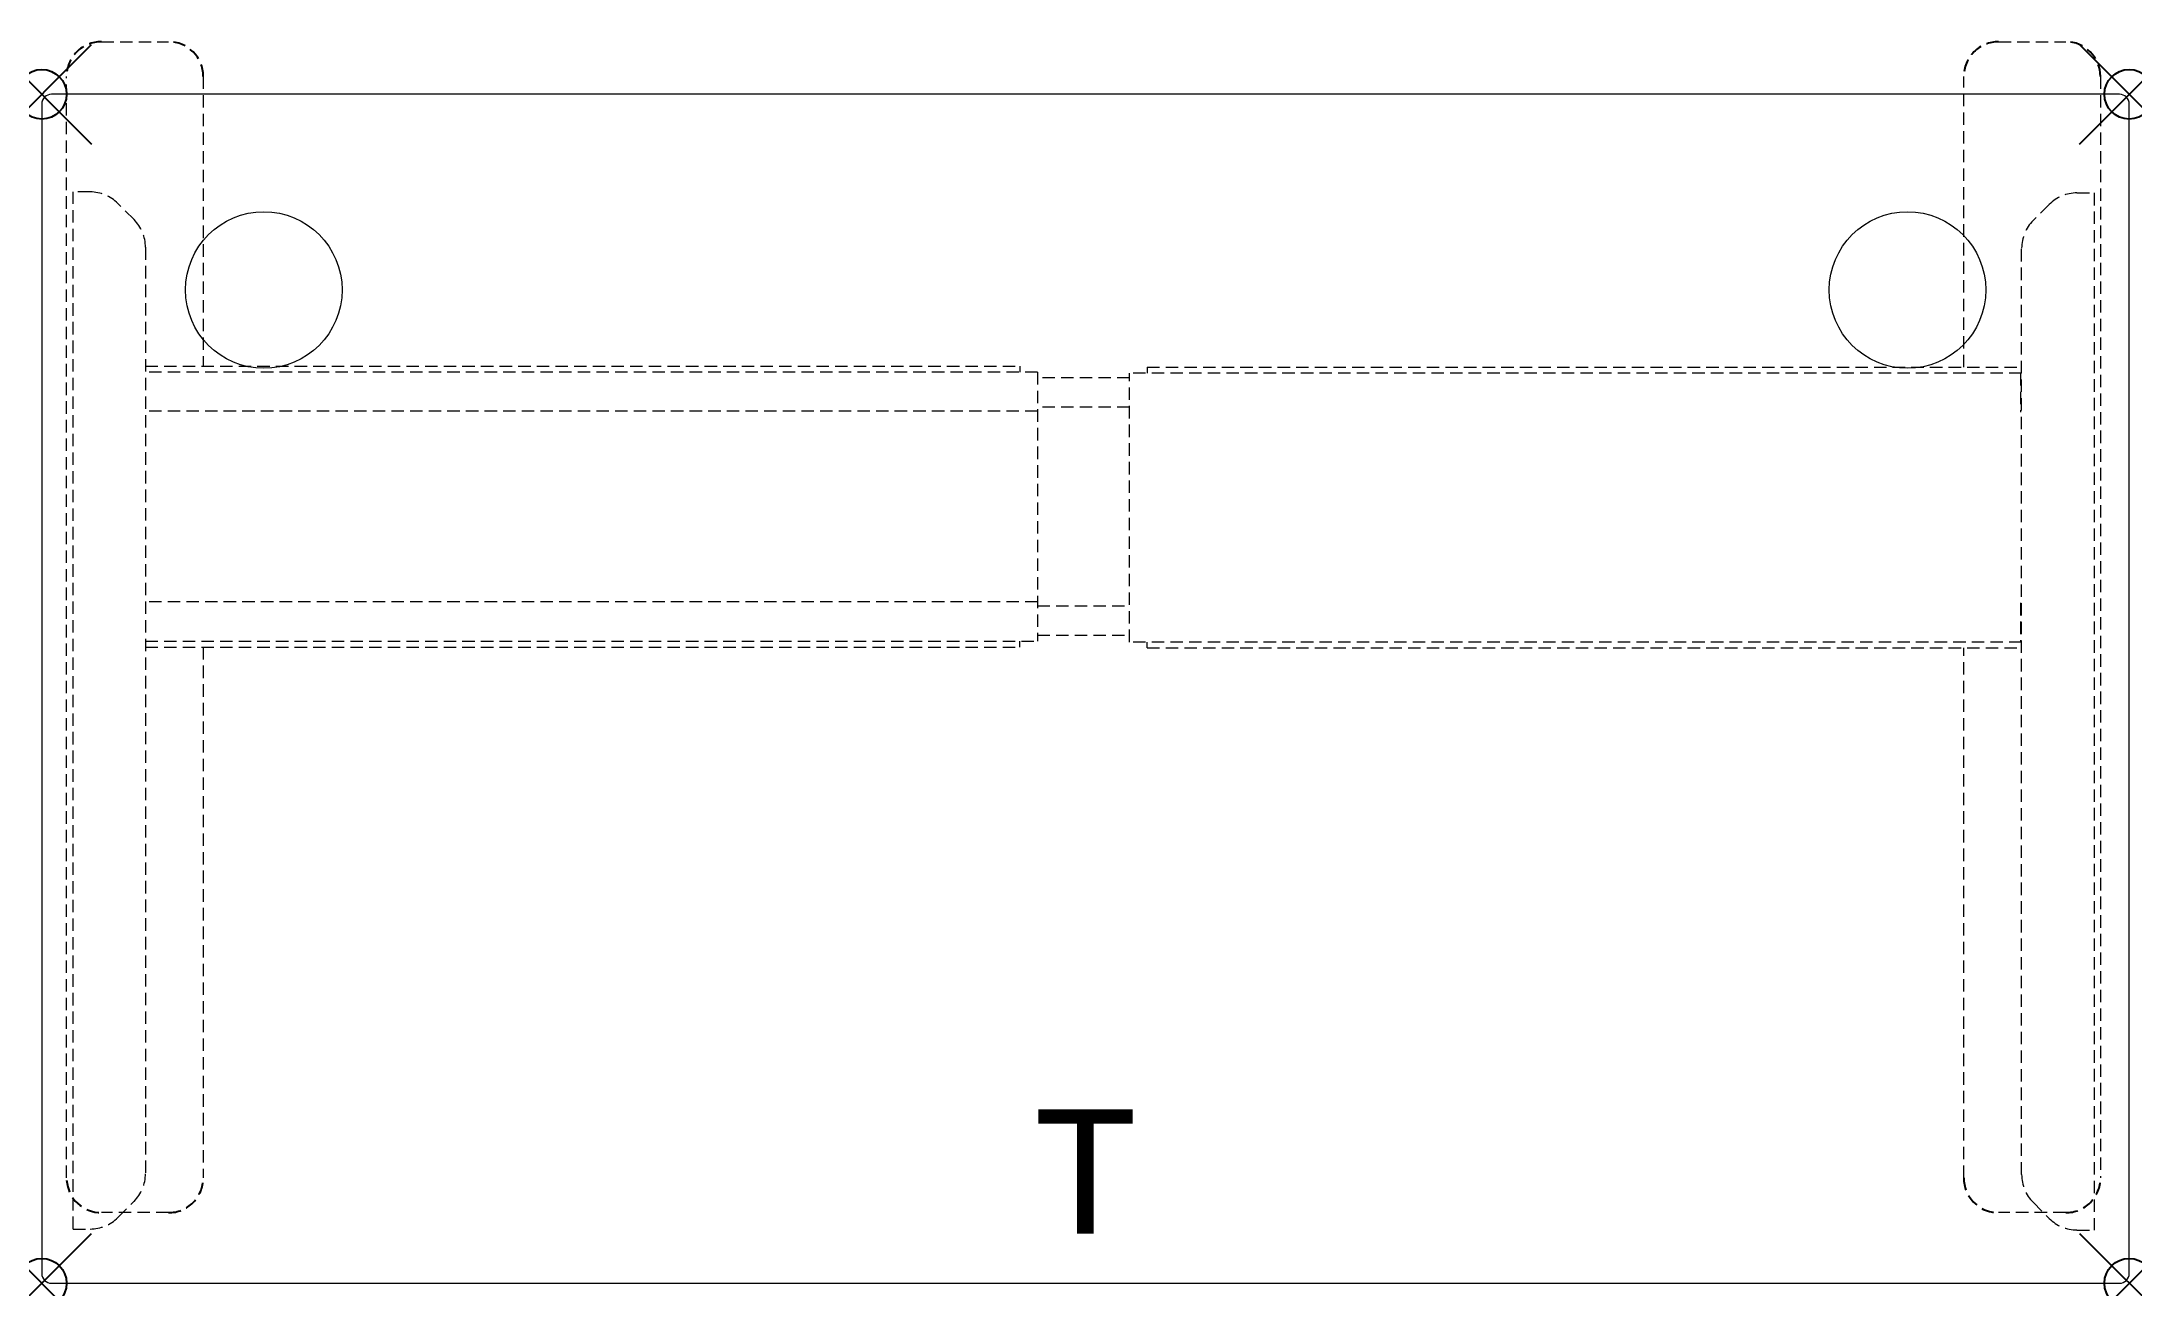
# Model space of a CAD drawing. Extents: x 0 to 42, y -23.9 to 1.1.
import ezdxf
from ezdxf.enums import TextEntityAlignment as Align

# ---------------------------------------------------------------- set-up
doc = ezdxf.new("R2010")
doc.units = 0
doc.header["$LTSCALE"] = 2
doc.header["$PDMODE"] = 35
doc.linetypes.add('HIDDEN2', pattern=[0.1875, 0.125, -0.0625])
doc.layers.add('AFUTL-P', color=2, linetype='Continuous')
doc.layers.add('AFUTL-P-TN', color=2, linetype='Continuous')
doc.styles.get("Standard").update_dxf_attribs({"font": 'monotxt.shx', "height": 2.5})

msp = doc.modelspace()

# ---------------------------------------------------------------- linework, layer by layer
at = {"layer": 'AFUTL-P', "linetype": 'HIDDEN2', "lineweight": 0}
for p, q in [((1.2, 1.058), (2.55, 1.058)), ((39.371, 1.058), (40.721, 1.058)), ((0.5, -21.801), (0.5, 0.358)), ((3.25, 0.358), (3.25, -5.47)), ((38.671, -5.49), (38.671, 0.358)), ((41.421, 0.358), (41.421, -21.801)), ((0.63, -22.83), (0.63, -1.964)), ((0.974, -1.964), (0.63, -1.964)), ((40.948, -1.984), (41.291, -1.984)), ((41.291, -1.984), (41.291, -22.85)), ((1.857, -2.521), (1.53, -2.195)), ((40.391, -2.214), (40.065, -2.54)), ((2.087, -3.078), (2.087, -21.717)), ((39.834, -21.736), (39.834, -3.097)), ((2.087, -5.47), (19.681, -5.47)), ((20.035, -5.588), (2.087, -5.588)), ((19.681, -5.47), (19.681, -5.588)), ((20.035, -5.588), (20.035, -11.001)), ((21.886, -5.706), (20.035, -5.706)), ((39.834, -5.608), (21.886, -5.608)), ((21.886, -11.021), (21.886, -5.608)), ((22.24, -5.49), (39.834, -5.49)), ((22.24, -5.49), (22.24, -5.608)), ((39.814, -5.608), (39.814, -6.395)), ((0.63, -5.942), (0.625, -5.942)), ((21.886, -6.297), (20.035, -6.297)), ((20.035, -6.375), (2.087, -6.375)), ((20.035, -10.214), (2.087, -10.214)), ((20.035, -10.293), (21.886, -10.293)), ((39.814, -10.234), (39.814, -11.021)), ((20.035, -10.883), (21.886, -10.883)), ((2.087, -11.001), (20.035, -11.001)), ((2.087, -11.12), (19.681, -11.12)), ((3.25, -11.12), (3.25, -21.801)), ((19.681, -11.12), (19.681, -11.001)), ((39.834, -11.021), (21.886, -11.021)), ((22.24, -11.139), (22.24, -11.021)), ((22.24, -11.139), (39.834, -11.139)), ((38.671, -21.801), (38.671, -11.139)), ((2.55, -22.501), (1.2, -22.501)), ((1.53, -22.6), (1.857, -22.273)), ((40.721, -22.501), (39.371, -22.501)), ((40.065, -22.293), (40.391, -22.619)), ((0.63, -22.83), (0.974, -22.83)), ((40.948, -22.85), (41.291, -22.85))]:
    msp.add_line(p, q, dxfattribs=at)
at = {"layer": 'AFUTL-P', "lineweight": 0}
for p, q in [((41.803, 0), (0.197, 0)), ((0, -0.197), (0, -23.724)), ((42, -23.724), (42, -0.197)), ((0.197, -23.921), (41.803, -23.921))]:
    msp.add_line(p, q, dxfattribs=at)
at = {"layer": 'AFUTL-P', "linetype": 'Continuous', "lineweight": 0}
for p, q in [((41.803, 0), (0.197, 0)), ((0, -0.197), (0, -23.724)), ((42, -23.724), (42, -0.197)), ((0.197, -23.921), (41.803, -23.921))]:
    msp.add_line(p, q, dxfattribs=at)
at = {"layer": 'AFUTL-P', "lineweight": 0}
for centre in [(4.468, -3.937), (37.539, -3.937)]:
    msp.add_circle(centre, 1.575, dxfattribs=at)
at = {"layer": 'AFUTL-P', "linetype": 'HIDDEN2'}
for centre, radius, start, end in [((1.196, 0.361), 0.696, 89.6955, 180.3045), ((2.55, 0.358), 0.7, 0, 90), ((39.368, 0.361), 0.696, 89.7022, 180.2978), ((40.721, 0.358), 0.7, 360, 90), ((2.554, -21.805), 0.696, 269.7022, 0.2978), ((39.37, -21.804), 0.699, 179.772, 266.3526), ((40.725, -21.805), 0.696, 269.7022, 0.2978), ((1.198, -21.802), 0.699, 183.6749, 270.2005)]:
    msp.add_arc(centre, radius, start, end, dxfattribs=at)
at = {"layer": 'AFUTL-P', "lineweight": 0}
for centre, start, end in [((0.197, -0.197), 90, 180), ((41.803, -0.197), 0, 90), ((0.197, -23.724), 180, 270), ((41.803, -23.724), 270, 0)]:
    msp.add_arc(centre, 0.197, start, end, dxfattribs=at)
at = {"layer": 'AFUTL-P', "linetype": 'Continuous', "lineweight": 0}
for centre, start, end in [((0.197, -0.197), 90, 180), ((41.803, -0.197), 0, 90), ((0.197, -23.724), 180, 270), ((41.803, -23.724), 270, 0)]:
    msp.add_arc(centre, 0.197, start, end, dxfattribs=at)
at = {"layer": 'AFUTL-P', "linetype": 'HIDDEN2', "lineweight": 0}
for centre, start, end in [((0.974, -2.751), 45, 90), ((40.948, -2.771), 90, 135), ((1.3, -3.078), 360, 45), ((40.622, -3.097), 135, 180), ((1.3, -21.717), 315, 0), ((40.622, -21.736), 180, 225), ((0.974, -22.043), 270, 315), ((40.948, -22.062), 225, 270)]:
    msp.add_arc(centre, 0.787, start, end, dxfattribs=at)
at = {"layer": 'AFUTL-P'}
for p in [(0, 0), (42, 0), (0, -23.921), (42, -23.921)]:
    msp.add_point(p, dxfattribs=at)

# ---------------------------------------------------------------- texts
at = {"layer": 'AFUTL-P-TN'}
msp.add_text('T', height=2.5, dxfattribs=at).set_placement((21, -22.921), align=Align.CENTER)

doc.saveas('drawing.dxf')
